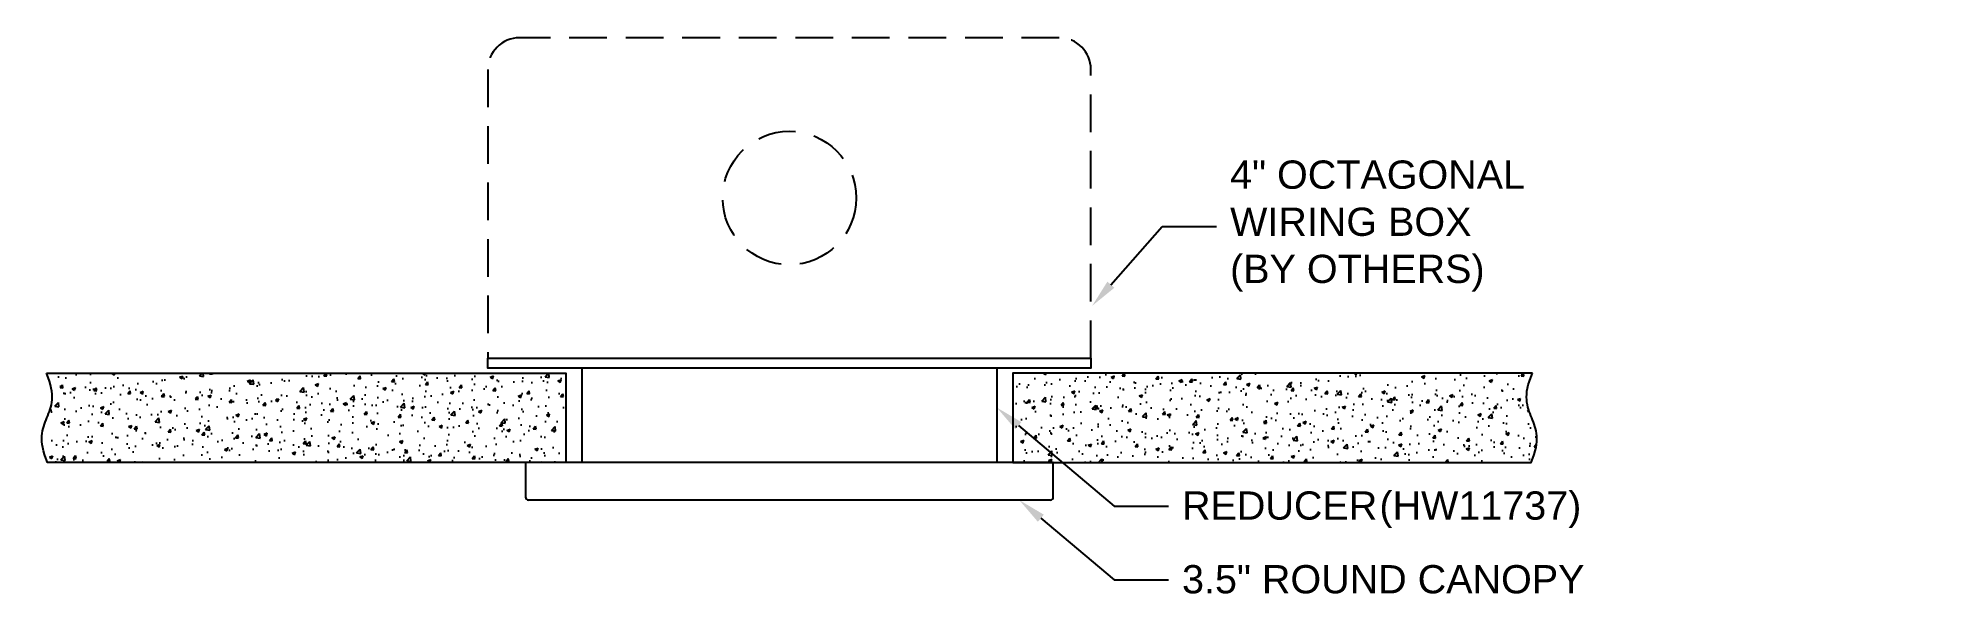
# Model space of a CAD drawing. Header units: inches. Extents: x -5 to 7.6, y -0.7 to 3.1.
import ezdxf
from ezdxf import colors
from ezdxf.entities.mleader import LeaderData, LeaderLine
from ezdxf.math import Vec2, Vec3

# ---------------------------------------------------------------- set-up
doc = ezdxf.new("R2010")
doc.units = ezdxf.units.IN
doc.header["$LTSCALE"] = 0.5
doc.header["$MEASUREMENT"] = 0
doc.linetypes.add('DASHED', pattern=[0.75, 0.5, -0.25])
for name, color, linetype in [('Ceiling', 42, 'CONTINUOUS'), ('FAB DWG', 221, 'CONTINUOUS'), ('Mounting', 4, 'CONTINUOUS')]:
    doc.layers.add(name, color=color, linetype=linetype)
doc.layers.add('CUST DWG', color=60, linetype='CONTINUOUS', lineweight=20)
doc.styles.add('LSAD_Standard', font='arial.ttf')
pattern_1 = [(49.99999999999999, (0, -7.539608851263438), (0.2241438070627355, -0.01961004218206097), [0.0234375, -0.2578125]), (355, (0, -7.539608851263438), (-0.0433597917540625, 0.2350600417812537), [0.01875, -0.20625]), (100.45144446, (0.01867865031249494, -7.541243021263426), (0.1807840146022225, 0.2154499971776967), [0.01991880999999998, -0.2191069099999998]), (46.18420000000001, (0, -7.477108851263438), (0.3335129158348664, -0.05172477524783642), [0.03515625, -0.38671875]), (96.63563549, (0.02779273281248607, -7.481419259700942), (0.2920818580231964, 0.304412062742047), [0.029878231875, -0.3286605499999999]), (351.1841639899999, (0, -7.477108851263438), (0.2920818578296166, 0.3044120625843719), [0.028125, -0.3093750003125]), (21, (0.03125, -7.492733851263438), (0.1865334537870193, -0.1258184033329184), [0.0234375, -0.2578125]), (326.0000000000001, (0.03125, -7.492733851263438), (0.07603604122549429, 0.2266093890771416), [0.01875, -0.20625]), (71.45144474, (0.04679445437500362, -7.503218718138442), (0.262569492728116, 0.1007909852519856), [0.019918809375, -0.21910691]), (37.50000000000001, (0, -7.539608851263438), (0.003799954786653334, 0.1040293293222848), [0, -0.20375, 0, -0.209375, 0, -0.20703125]), (7.499999999999999, (0, -7.539608851263438), (0.08220923045067144, 0.1232536599632376), [0, -0.119375, 0, -0.1990625, 0, -0.07890625]), (327.5, (-0.06968749999998636, -7.539608851263438), (0.1668195113038778, -0.007048397416993674), [0, -0.078125, 0, -0.24375, 0, -0.3234375]), (317.5, (-0.1009374999999864, -7.539608851263438), (0.1822456779194957, 0.03128280697884929), [0, -0.1015625, 0, -0.161875, 0, -0.2296875])]

msp = doc.modelspace()

# ---------------------------------------------------------------- hatches: boundary and pattern name
at = {"layer": 'Ceiling', "ltscale": 0.5, "transparency": 16777216}
h = msp.add_hatch(dxfattribs=at)
h.set_pattern_fill('AR-CONC', color=256, scale=0.03125)
h.set_pattern_definition(pattern_1)
edge = h.paths.add_edge_path()
edge.add_spline(control_points=[(-1.482077326240869, 0.8405511811024553), (-3.047100412588122, 0.8405511811024553), (-3.987123498935318, 0.8405511811024553), (-4.927146585282571, 0.8405511811024553)], knot_values=[4, 4, 4, 4, 5, 5, 5, 5], weights=[1, 1, 1, 1], degree=3, periodic=0)
edge.add_spline(control_points=[(-4.927146585282571, 0.8405511811024553), (-4.862827084308719, 0.6929133858268415), (-4.923507583334867, 0.5452755905512277), (-4.984188082361015, 0.3976377952756138), (-4.919868581387163, 0.25)], knot_values=[0, 0, 0, 0, 1, 2, 2, 2, 2], weights=[1, 1, 1, 1, 1], degree=3, periodic=0)
edge.add_spline(control_points=[(-4.919868581387163, 0.25), (-3.982271496338399, 0.25), (-3.044674411289634, 0.25), (-1.482077326240869, 0.25)], knot_values=[2, 2, 2, 2, 3, 3, 3, 3], weights=[1, 1, 1, 1], degree=3, periodic=0)
edge.add_spline(control_points=[(-1.482077326240869, 0.25), (-1.482077326240869, 0.4468503937008279), (-1.482077326240869, 0.6437007874016274), (-1.482077326240869, 0.8405511811024553)], knot_values=[3, 3, 3, 3, 4, 4, 4, 4], weights=[1, 1, 1, 1], degree=3, periodic=0)
h = msp.add_hatch(dxfattribs=at)
h.set_pattern_fill('AR-CONC', color=256, scale=0.03125)
h.set_pattern_definition(pattern_1)
edge = h.paths.add_edge_path()
edge.add_spline(control_points=[(4.92714658528439, 0.8405511811024553), (3.987123498937137, 0.8405511811024553), (3.047100412589941, 0.8405511811024553), (1.482077326242688, 0.8405511811024553)], knot_values=[4, 4, 4, 4, 5, 5, 5, 5], weights=[1, 1, 1, 1], degree=3, periodic=0)
edge.add_spline(control_points=[(1.482077326242688, 0.8405511811024553), (1.482077326242688, 0.6437007874016274), (1.482077326242688, 0.4468503937008279), (1.482077326242688, 0.25)], knot_values=[3, 3, 3, 3, 4, 4, 4, 4], weights=[1, 1, 1, 1], degree=3, periodic=0)
edge.add_spline(control_points=[(1.482077326242688, 0.25), (3.044674411291453, 0.25), (3.982271496340218, 0.25), (4.919868581388982, 0.25)], knot_values=[2, 2, 2, 2, 3, 3, 3, 3], weights=[1, 1, 1, 1], degree=3, periodic=0)
edge.add_spline(control_points=[(4.919868581388982, 0.25), (4.984188082362834, 0.3976377952756138), (4.923507583336686, 0.5452755905512277), (4.862827084310538, 0.6929133858268415), (4.92714658528439, 0.8405511811024553)], knot_values=[0, 0, 0, 0, 1, 2, 2, 2, 2], weights=[1, 1, 1, 1, 1], degree=3, periodic=0)

# ---------------------------------------------------------------- linework, layer by layer
for points in [[(-4.927146585282571, 0.8405511811024553), (-4.862827084308719, 0.6929133858268415), (-4.923507583334867, 0.5452755905512277), (-4.984188082361015, 0.3976377952756138), (-4.919868581387163, 0.25), (-3.982271496338399, 0.25), (-3.044674411289634, 0.25), (-1.482077326240869, 0.25), (-1.482077326240869, 0.4468503937008279), (-1.482077326240869, 0.6437007874016274), (-1.482077326240869, 0.8405511811024553), (-3.047100412588122, 0.8405511811024553), (-3.987123498935318, 0.8405511811024553), (-4.927146585282571, 0.8405511811024553)], [(4.92714658528439, 0.8405511811024553), (4.862827084310538, 0.6929133858268415), (4.923507583336686, 0.5452755905512277), (4.984188082362834, 0.3976377952756138), (4.919868581388982, 0.25), (3.982271496340218, 0.25), (3.044674411291453, 0.25), (1.482077326242688, 0.25), (1.482077326242688, 0.4468503937008279), (1.482077326242688, 0.6437007874016274), (1.482077326242688, 0.8405511811024553), (3.047100412589941, 0.8405511811024553), (3.987123498937137, 0.8405511811024553), (4.92714658528439, 0.8405511811024553)]]:
    msp.add_open_spline(points, degree=3, knots=[0, 0, 0, 0, 1, 2, 2, 2, 3, 3, 3, 4, 4, 4, 5, 5, 5, 5], dxfattribs=at)
at = {"layer": 'Mounting', "transparency": 16777216}
for p, q in [((-1.749999999999091, 0.2500000000001137), (-1.749999999999091, 0.0200000000000955)), ((1.750000000000909, 0.2499999999998863), (-1.749999999999091, 0.2500000000001137)), ((1.750000000000909, 0.01999999999986812), (1.750000000000909, 0.2499999999998863)), ((1.730000000000928, -1.13686837721616e-13), (-1.729999999999109, 1.13686837721616e-13))]:
    msp.add_line(p, q, dxfattribs=at)
at = {"layer": 'Mounting', "linetype": 'DASHED', "transparency": 16777216}
msp.add_lwpolyline([(2.000000000000909, 0.9409999999999172), (2.000000000000853, 2.855999999999881, 0.4142135623730284), (1.790000000000873, 3.065999999999917), (-1.789999999999281, 3.065999999999889, 0.414213562373095), (-1.999999999999261, 2.855999999999881), (-1.999999999999091, 0.9409999999999172)], format="xyb", dxfattribs=at)
at = {"layer": 'Mounting', "transparency": 16777216}
msp.add_lwpolyline([(-1.999999999999091, 0.9409999999999172), (2.000000000000909, 0.9409999999999172), (2.000000000000909, 0.8749999999998863), (-1.999999999999091, 0.8750000000001137)], close=True, dxfattribs=at)
msp.add_lwpolyline([(1.375000000000909, 0.8749999999998863), (1.375000000000909, 0.2499999999998863), (-1.374999999999091, 0.2500000000001137), (-1.374999999999091, 0.8750000000001137)], dxfattribs=at)
at = {"layer": 'Mounting', "linetype": 'DASHED', "transparency": 16777216}
msp.add_circle((9.094947017729282e-13, 2.003499999999917), 0.4424999999999998, dxfattribs=at)
at = {"layer": 'Mounting', "transparency": 16777216}
for centre, radius, start, end in [((-1.729999999999109, 0.0200000000000955), 0.02000000000000046, 180, 270), ((1.730000000000928, 0.01999999999986812), 0.02000000000000135, 270, 0)]:
    msp.add_arc(centre, radius, start, end, dxfattribs=at)

# ---------------------------------------------------------------- texts
at = {"layer": 'FAB DWG', "ltscale": 0.5, "transparency": 16777216, "insert": (3.913053848861989, 0.05746659427686485), "char_height": 0.1875, "width": 1.878839067893182, "attachment_point": 1, "style": 'LSAD_Standard'}
msp.add_mtext('(HW11737)', dxfattribs=at)

# ---------------------------------------------------------------- leaders
at = {"layer": 'CUST DWG', "ltscale": 0.5, "transparency": 16777216}
ml = msp.add_multileader_mtext('Standard', dxfattribs=at)
ml.set_content('4" OCTAGONAL WIRING BOX\\P(BY OTHERS)', color=256, style='LSAD_Standard')
ml.set_leader_properties()
ml.build(insert=Vec2(0, 0))
ml.multileader.update_dxf_attribs({"text_left_attachment_type": 2, "dogleg_length": 0.36, "arrow_head_size": 0.1875})
ctx = ml.context
ctx.base_point, ctx.char_height, ctx.arrow_head_size, ctx.landing_gap_size, ctx.plane_origin = Vec3(2.832722034989545, 1.813556455864131), 0.1875, 0.1875, 0.09, Vec3(2.267896120811258, 1.612499457334309)
ctx.left_attachment = 2
notes = []
notes.append((ctx, [(0, (1, 1, 0), (2.472722034989545, 1.813556455864131), (1, 0), 0.36, [(0, [(2.007874015748712, 1.287921241340541)], 0, [])])]))
ctx.mtext.insert, ctx.mtext.width, ctx.mtext.defined_height, ctx.mtext.flow_direction = Vec3(2.922722034989544, 2.252356762821838), 2.393743301582663, 0.8540960185022739, 5
ml = msp.add_multileader_mtext('Standard', dxfattribs=at)
ml.set_content('REDUCER', color=256, style='LSAD_Standard')
ml.set_leader_properties()
ml.build(insert=Vec2(0, 0))
ml.multileader.update_dxf_attribs({"text_left_attachment_type": 2, "dogleg_length": 0.36, "arrow_head_size": 0.1875})
ctx = ml.context
ctx.base_point, ctx.char_height, ctx.arrow_head_size, ctx.landing_gap_size, ctx.plane_origin = Vec3(2.513960261554971, -0.03948088184864673), 0.1875, 0.1875, 0.09, Vec3(1.949134347376685, -0.240537880378497)
ctx.left_attachment = 2
notes.append((ctx, [(0, (1, 1, 0), (2.153960261554971, -0.03948088184864673), (1, 0), 0.36, [(0, [(1.375000000000909, 0.6140969948635018)], 0, [])])]))
ctx.mtext.insert, ctx.mtext.width, ctx.mtext.defined_height, ctx.mtext.flow_direction = Vec3(2.603960261554971, 0.05746659427686485), 4.954911286591074, 0.8540960185022739, 5
ml = msp.add_multileader_mtext('Standard', dxfattribs=at)
ml.set_content('3.5" ROUND CANOPY', color=256, style='LSAD_Standard')
ml.set_leader_properties()
ml.build(insert=Vec2(0, 0))
ml.multileader.update_dxf_attribs({"text_left_attachment_type": 2, "dogleg_length": 0.36, "arrow_head_size": 0.1875})
ctx = ml.context
ctx.base_point, ctx.char_height, ctx.arrow_head_size, ctx.landing_gap_size, ctx.plane_origin = Vec3(2.513960261554971, -0.5284352864193238), 0.1875, 0.1875, 0.09, Vec3(1.949134347376685, -0.7294922849491741)
ctx.left_attachment = 2
notes.append((ctx, [(0, (1, 1, 0), (2.153960261554971, -0.5284352864193238), (1, 0), 0.36, [(0, [(1.524149945767761, 0)], 0, [])])]))
ctx.mtext.insert, ctx.mtext.width, ctx.mtext.defined_height, ctx.mtext.flow_direction = Vec3(2.603960261554971, -0.4313599112487916), 4.954911286591074, 0.8540960185022739, 5
for ctx, leaders in notes:
    for number, flags, end, landing, length, lines in leaders:
        leader = LeaderData()
        leader.index, (leader.has_last_leader_line, leader.has_dogleg_vector, leader.attachment_direction) = number, flags
        leader.last_leader_point, leader.dogleg_vector, leader.dogleg_length = Vec3(end), Vec3(landing), length
        for number, points, colour, breaks in lines:
            line = LeaderLine()
            line.index, line.vertices, line.color, line.breaks = number, Vec3.list(points), colors.encode_raw_color(colour), breaks
            leader.lines.append(line)
        ctx.leaders.append(leader)

doc.saveas('drawing.dxf')
